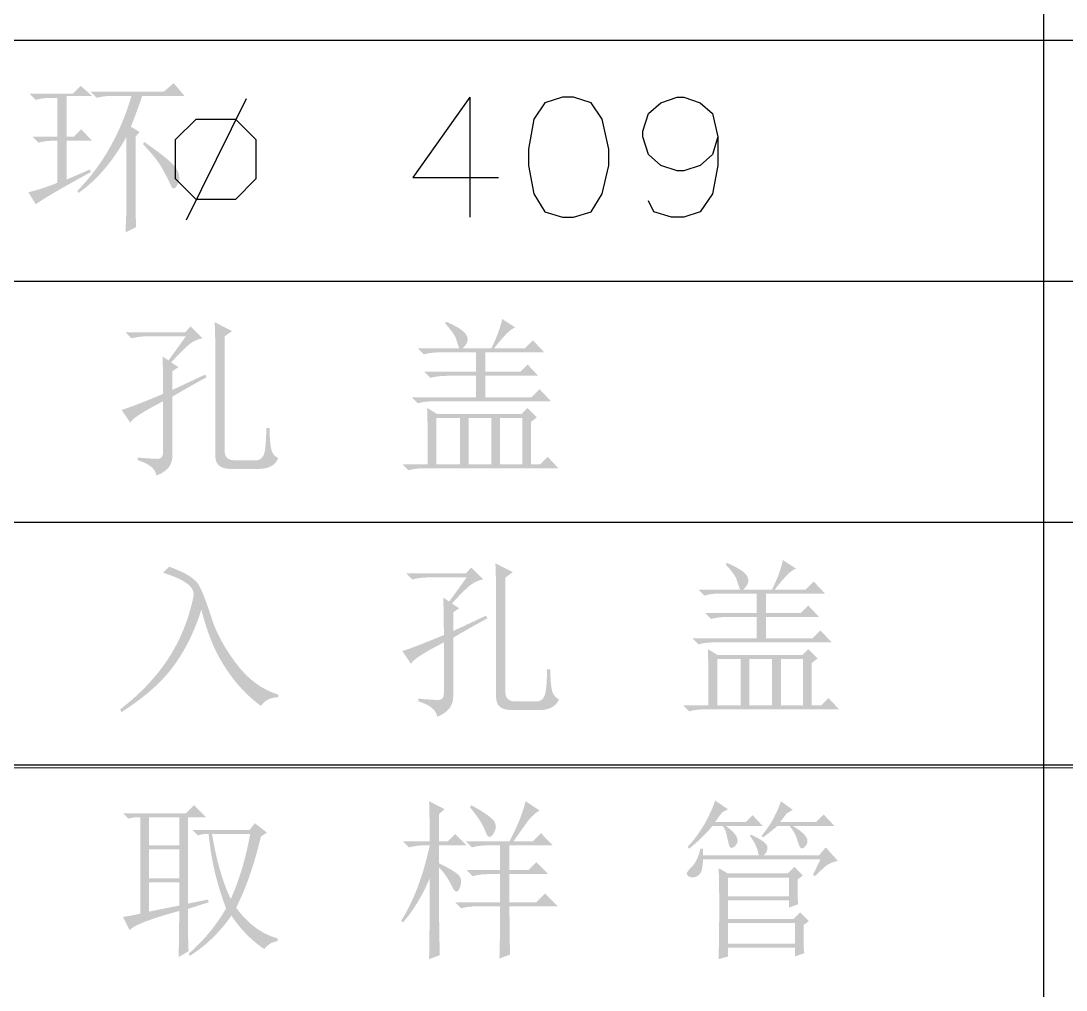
# Model space of a CAD drawing. Header units: millimetres. Extents: x 0 to 841, y 0 to 1189.
# Drawn here: x 705 to 737.47, y 230.89 to 261.01 of the extents above; entities that cross this region are included whole.
import ezdxf

# ---------------------------------------------------------------- set-up
doc = ezdxf.new("R2010")
doc.units = ezdxf.units.MM
doc.layers.add('C00-00-00', color=7, linetype='Continuous')
doc.layers.add('CBF-BF-BF', color=7, linetype='Continuous', true_color=0xbfbfbf)

msp = doc.modelspace()

# ---------------------------------------------------------------- hatches: boundary and pattern name
at = {"layer": 'C00-00-00'}
h = msp.add_hatch(color=256, dxfattribs=at)
edge = h.paths.add_edge_path(flags=0)
edge.add_spline(control_points=[(705.271151, 258.745935), (705.271151, 258.745935), (706.602887, 258.745935), (706.602887, 258.745935), (706.602887, 258.745935), (706.852587, 258.995636), (706.852587, 258.995636), (706.852587, 258.995636), (707.206467, 258.683648), (707.206467, 258.683648), (707.206467, 258.683648), (706.415473, 258.683648), (706.415473, 258.683648), (706.415473, 258.683648), (706.415473, 257.414199), (706.415473, 257.414199), (706.415473, 257.414199), (706.644779, 257.414199), (706.644779, 257.414199), (706.644779, 257.414199), (706.873533, 257.642954), (706.873533, 257.642954), (706.873533, 257.642954), (707.206467, 257.289625), (707.206467, 257.289625), (707.206467, 257.289625), (706.415473, 257.289625), (706.415473, 257.289625), (706.415473, 257.289625), (706.415473, 256.082463), (706.415473, 256.082463), (706.415473, 256.082463), (707.14418, 256.394451), (707.14418, 256.394451), (707.14418, 256.394451), (707.164575, 256.311217), (707.164575, 256.311217), (706.276567, 255.825597), (705.707713, 255.492663), (705.458564, 255.312415), (705.458564, 255.312415), (705.229809, 255.687242), (705.229809, 255.687242), (705.520851, 255.756695), (705.819059, 255.853709), (706.124432, 255.978283), (706.124432, 255.978283), (706.124432, 257.289625), (706.124432, 257.289625), (706.124432, 257.289625), (706.041198, 257.289625), (706.041198, 257.289625), (705.8604, 257.289625), (705.693933, 257.268678), (705.541797, 257.226786), (705.541797, 257.226786), (705.354384, 257.414199), (705.354384, 257.414199), (705.354384, 257.414199), (706.124432, 257.414199), (706.124432, 257.414199), (706.124432, 257.414199), (706.124432, 258.621361), (706.124432, 258.621361), (706.124432, 258.621361), (705.957965, 258.621361), (705.957965, 258.621361), (705.777166, 258.621361), (705.610699, 258.600414), (705.458564, 258.558522), (705.458564, 258.558522), (705.271151, 258.745935), (705.271151, 258.745935)], knot_values=[0, 0, 0, 0, 1, 1, 1, 2, 2, 2, 3, 3, 3, 4, 4, 4, 5, 5, 5, 6, 6, 6, 7, 7, 7, 8, 8, 8, 9, 9, 9, 10, 10, 10, 11, 11, 11, 12, 12, 12, 13, 13, 13, 14, 14, 14, 15, 15, 15, 16, 16, 16, 17, 17, 17, 18, 18, 18, 19, 19, 19, 20, 20, 20, 21, 21, 21, 22, 22, 22, 23, 23, 23, 24, 24, 24, 24], degree=3, periodic=1)
edge = h.paths.add_edge_path(flags=0)
edge.add_spline(control_points=[(708.55915, 257.414199), (708.55915, 257.414199), (708.55915, 255.499829), (708.55915, 255.499829), (708.55915, 255.125002), (708.565764, 254.827346), (708.579545, 254.605206), (708.579545, 254.605206), (708.246611, 254.438739), (708.246611, 254.438739), (708.246611, 254.438739), (708.267557, 254.93814), (708.267557, 254.93814), (708.267557, 255.201621), (708.267557, 256.019625), (708.267557, 257.393253), (707.851389, 256.644151), (707.359154, 256.068683), (706.7903, 255.666296), (706.7903, 255.666296), (706.748407, 255.728583), (706.748407, 255.728583), (707.52507, 256.519026), (708.086758, 257.504047), (708.434024, 258.683648), (708.434024, 258.683648), (707.851389, 258.683648), (707.851389, 258.683648), (707.670591, 258.683648), (707.504124, 258.662702), (707.351988, 258.621361), (707.351988, 258.621361), (707.164575, 258.808223), (707.164575, 258.808223), (707.164575, 258.808223), (709.432826, 258.808223), (709.432826, 258.808223), (709.432826, 258.808223), (709.744814, 259.078869), (709.744814, 259.078869), (709.744814, 259.078869), (710.077748, 258.683648), (710.077748, 258.683648), (710.077748, 258.683648), (708.766958, 258.683648), (708.766958, 258.683648), (708.655612, 258.350714), (708.537652, 258.03156), (708.413078, 257.726187), (708.413078, 257.726187), (708.683724, 257.55972), (708.683724, 257.55972), (708.683724, 257.55972), (708.55915, 257.414199), (708.55915, 257.414199)], knot_values=[0, 0, 0, 0, 1, 1, 1, 2, 2, 2, 3, 3, 3, 4, 4, 4, 5, 5, 5, 6, 6, 6, 7, 7, 7, 8, 8, 8, 9, 9, 9, 10, 10, 10, 11, 11, 11, 12, 12, 12, 13, 13, 13, 14, 14, 14, 15, 15, 15, 16, 16, 16, 17, 17, 17, 18, 18, 18, 18], degree=3, periodic=1)
edge = h.paths.add_edge_path(flags=0)
edge.add_spline(control_points=[(708.829245, 257.247732), (709.356207, 256.887237), (709.682526, 256.619898), (709.807101, 256.446816), (709.931676, 256.273184), (709.952622, 256.103409), (709.869388, 255.936942), (709.786155, 255.770475), (709.713394, 255.760002), (709.651107, 255.905523), (709.58882, 256.051044), (709.498972, 256.227984), (709.381012, 256.436343), (709.263052, 256.644151), (709.065165, 256.893852), (708.787904, 257.185445), (708.787904, 257.185445), (708.829245, 257.247732), (708.829245, 257.247732)], knot_values=[0, 0, 0, 0, 1, 1, 1, 2, 2, 2, 3, 3, 3, 4, 4, 4, 5, 5, 5, 6, 6, 6, 6], degree=3, periodic=1)
h = msp.add_hatch(color=256, dxfattribs=at)
edge = h.paths.add_edge_path(flags=0)
edge.add_spline(control_points=[(719.884619, 248.670647), (719.884619, 248.670647), (719.884619, 247.234731), (719.884619, 247.234731), (719.884619, 247.234731), (720.571433, 247.234731), (720.571433, 247.234731), (720.571433, 247.234731), (720.571433, 248.670647), (720.571433, 248.670647), (720.571433, 248.670647), (719.884619, 248.670647), (719.884619, 248.670647)], knot_values=[0, 0, 0, 0, 1, 1, 1, 2, 2, 2, 3, 3, 3, 4, 4, 4, 4], degree=3, periodic=1)
edge = h.paths.add_edge_path(flags=0)
edge.add_spline(control_points=[(717.637314, 247.234731), (717.637314, 248.108407), (717.630148, 248.691042), (717.616368, 248.982635), (717.616368, 248.982635), (717.928356, 248.795222), (717.928356, 248.795222), (717.928356, 248.795222), (720.550487, 248.795222), (720.550487, 248.795222), (720.550487, 248.795222), (720.7379, 248.982635), (720.7379, 248.982635), (720.7379, 248.982635), (721.028942, 248.691042), (721.028942, 248.691042), (721.028942, 248.691042), (720.841529, 248.545521), (720.841529, 248.545521), (720.841529, 248.545521), (720.841529, 247.234731), (720.841529, 247.234731), (720.841529, 247.234731), (721.133122, 247.234731), (721.133122, 247.234731), (721.133122, 247.234731), (721.361876, 247.463486), (721.361876, 247.463486), (721.361876, 247.463486), (721.69481, 247.109605), (721.69481, 247.109605), (721.69481, 247.109605), (717.533135, 247.109605), (717.533135, 247.109605), (717.352336, 247.109605), (717.185869, 247.08921), (717.033734, 247.047318), (717.033734, 247.047318), (716.84632, 247.234731), (716.84632, 247.234731), (716.84632, 247.234731), (717.637314, 247.234731), (717.637314, 247.234731)], knot_values=[0, 0, 0, 0, 1, 1, 1, 2, 2, 2, 3, 3, 3, 4, 4, 4, 5, 5, 5, 6, 6, 6, 7, 7, 7, 8, 8, 8, 9, 9, 9, 10, 10, 10, 11, 11, 11, 12, 12, 12, 13, 13, 13, 14, 14, 14, 14], degree=3, periodic=1)
edge = h.paths.add_edge_path(flags=0)
edge.add_spline(control_points=[(717.907961, 248.670647), (717.907961, 248.670647), (717.907961, 247.234731), (717.907961, 247.234731), (717.907961, 247.234731), (718.636116, 247.234731), (718.636116, 247.234731), (718.636116, 247.234731), (718.636116, 248.670647), (718.636116, 248.670647), (718.636116, 248.670647), (717.907961, 248.670647), (717.907961, 248.670647)], knot_values=[0, 0, 0, 0, 1, 1, 1, 2, 2, 2, 3, 3, 3, 4, 4, 4, 4], degree=3, periodic=1)
edge = h.paths.add_edge_path(flags=0)
edge.add_spline(control_points=[(718.906763, 248.670647), (718.906763, 248.670647), (718.906763, 247.234731), (718.906763, 247.234731), (718.906763, 247.234731), (719.613972, 247.234731), (719.613972, 247.234731), (719.613972, 247.234731), (719.613972, 248.670647), (719.613972, 248.670647), (719.613972, 248.670647), (718.906763, 248.670647), (718.906763, 248.670647)], knot_values=[0, 0, 0, 0, 1, 1, 1, 2, 2, 2, 3, 3, 3, 4, 4, 4, 4], degree=3, periodic=1)
edge = h.paths.add_edge_path(flags=0)
edge.add_spline(control_points=[(718.199003, 251.667053), (718.559497, 251.513815), (718.774471, 251.371602), (718.843925, 251.239861), (718.913378, 251.108121), (718.871485, 250.973073), (718.71935, 250.834718), (718.71935, 250.834718), (719.613972, 250.834718), (719.613972, 250.834718), (719.79422, 251.208993), (719.905014, 251.514367), (719.946906, 251.750287), (719.946906, 251.750287), (720.363074, 251.47964), (720.363074, 251.47964), (720.237948, 251.465308), (720.015808, 251.250334), (719.697206, 250.834718), (719.697206, 250.834718), (720.654667, 250.834718), (720.654667, 250.834718), (720.654667, 250.834718), (720.904367, 251.084419), (720.904367, 251.084419), (720.904367, 251.084419), (721.257696, 250.709592), (721.257696, 250.709592), (721.257696, 250.709592), (719.426559, 250.709592), (719.426559, 250.709592), (719.426559, 250.709592), (719.426559, 250.106012), (719.426559, 250.106012), (719.426559, 250.106012), (720.508595, 250.106012), (720.508595, 250.106012), (720.508595, 250.106012), (720.7379, 250.335317), (720.7379, 250.335317), (720.7379, 250.335317), (721.070834, 249.981437), (721.070834, 249.981437), (721.070834, 249.981437), (719.426559, 249.981437), (719.426559, 249.981437), (719.426559, 249.981437), (719.426559, 249.315569), (719.426559, 249.315569), (719.426559, 249.315569), (720.862475, 249.315569), (720.862475, 249.315569), (720.862475, 249.315569), (721.112175, 249.565269), (721.112175, 249.565269), (721.112175, 249.565269), (721.466056, 249.190443), (721.466056, 249.190443), (721.466056, 249.190443), (717.824727, 249.190443), (717.824727, 249.190443), (717.643929, 249.190443), (717.477462, 249.169497), (717.325326, 249.128156), (717.325326, 249.128156), (717.137913, 249.315569), (717.137913, 249.315569), (717.137913, 249.315569), (719.135517, 249.315569), (719.135517, 249.315569), (719.135517, 249.315569), (719.135517, 249.981437), (719.135517, 249.981437), (719.135517, 249.981437), (718.219949, 249.981437), (718.219949, 249.981437), (718.03915, 249.981437), (717.872683, 249.960491), (717.720548, 249.91915), (717.720548, 249.91915), (717.533135, 250.106012), (717.533135, 250.106012), (717.533135, 250.106012), (719.135517, 250.106012), (719.135517, 250.106012), (719.135517, 250.106012), (719.135517, 250.709592), (719.135517, 250.709592), (719.135517, 250.709592), (718.011589, 250.709592), (718.011589, 250.709592), (717.831342, 250.709592), (717.664875, 250.688646), (717.512188, 250.647305), (717.512188, 250.647305), (717.325326, 250.834718), (717.325326, 250.834718), (717.325326, 250.834718), (718.61517, 250.834718), (718.61517, 250.834718), (718.587609, 250.90362), (718.55619, 250.997327), (718.521464, 251.115287), (718.486737, 251.233247), (718.372084, 251.395855), (718.178056, 251.604215), (718.178056, 251.604215), (718.199003, 251.667053), (718.199003, 251.667053)], knot_values=[0, 0, 0, 0, 1, 1, 1, 2, 2, 2, 3, 3, 3, 4, 4, 4, 5, 5, 5, 6, 6, 6, 7, 7, 7, 8, 8, 8, 9, 9, 9, 10, 10, 10, 11, 11, 11, 12, 12, 12, 13, 13, 13, 14, 14, 14, 15, 15, 15, 16, 16, 16, 17, 17, 17, 18, 18, 18, 19, 19, 19, 20, 20, 20, 21, 21, 21, 22, 22, 22, 23, 23, 23, 24, 24, 24, 25, 25, 25, 26, 26, 26, 27, 27, 27, 28, 28, 28, 29, 29, 29, 30, 30, 30, 31, 31, 31, 32, 32, 32, 33, 33, 33, 34, 34, 34, 35, 35, 35, 36, 36, 36, 36], degree=3, periodic=1)
h = msp.add_hatch(color=256, dxfattribs=at)
edge = h.paths.add_edge_path(flags=0)
edge.add_spline(control_points=[(711.038403, 250.626359), (711.038403, 250.973073), (711.031237, 251.313173), (711.018008, 251.646107), (711.018008, 251.646107), (711.55875, 251.37546), (711.55875, 251.37546), (711.55875, 251.37546), (711.329996, 251.208993), (711.329996, 251.208993), (711.329996, 251.208993), (711.329996, 247.713186), (711.329996, 247.713186), (711.301884, 247.449705), (711.433624, 247.331745), (711.725217, 247.359306), (711.725217, 247.359306), (712.349744, 247.359306), (712.349744, 247.359306), (712.474319, 247.386867), (712.550387, 247.487739), (712.577947, 247.661372), (712.605508, 247.834453), (712.61984, 248.067066), (712.61984, 248.358108), (712.61984, 248.358108), (712.724019, 248.358108), (712.724019, 248.358108), (712.724019, 248.108407), (712.7378, 247.903907), (712.765361, 247.744605), (712.792921, 247.584753), (712.86954, 247.477266), (712.994666, 247.422144), (712.897652, 247.200005), (712.696459, 247.088659), (712.391085, 247.088659), (712.391085, 247.088659), (711.55875, 247.088659), (711.55875, 247.088659), (711.198256, 247.07543), (711.024623, 247.220951), (711.038403, 247.525773), (711.038403, 247.525773), (711.038403, 250.626359), (711.038403, 250.626359)], knot_values=[0, 0, 0, 0, 1, 1, 1, 2, 2, 2, 3, 3, 3, 4, 4, 4, 5, 5, 5, 6, 6, 6, 7, 7, 7, 8, 8, 8, 9, 9, 9, 10, 10, 10, 11, 11, 11, 12, 12, 12, 13, 13, 13, 14, 14, 14, 15, 15, 15, 15], degree=3, periodic=1)
edge = h.paths.add_edge_path(flags=0)
edge.add_spline(control_points=[(710.768308, 249.939545), (710.435374, 249.759297), (710.081493, 249.558104), (709.706667, 249.336515), (709.706667, 249.336515), (709.706667, 247.505378), (709.706667, 247.505378), (709.706667, 247.214336), (709.5402, 247.005977), (709.207266, 246.880851), (709.179705, 247.08921), (708.985126, 247.248512), (708.624631, 247.359306), (708.624631, 247.359306), (708.624631, 247.442539), (708.624631, 247.442539), (708.930005, 247.414979), (709.137813, 247.401198), (709.249158, 247.401198), (709.359953, 247.401198), (709.415625, 247.4701), (709.415625, 247.609006), (709.415625, 247.609006), (709.415625, 249.190443), (709.415625, 249.190443), (708.791098, 248.871289), (708.450999, 248.64915), (708.395877, 248.524575), (708.395877, 248.524575), (708.12523, 248.920347), (708.12523, 248.920347), (708.388711, 249.00303), (708.81921, 249.169497), (709.415625, 249.419749), (709.415625, 249.94671), (709.40846, 250.334766), (709.394679, 250.585018), (709.394679, 250.585018), (709.582092, 250.459892), (709.582092, 250.459892), (709.582092, 250.459892), (710.122835, 251.208993), (710.122835, 251.208993), (710.122835, 251.208993), (708.93717, 251.208993), (708.93717, 251.208993), (708.756372, 251.208993), (708.589905, 251.188047), (708.437769, 251.146706), (708.437769, 251.146706), (708.250356, 251.334119), (708.250356, 251.334119), (708.250356, 251.334119), (710.10244, 251.334119), (710.10244, 251.334119), (710.10244, 251.334119), (710.268907, 251.520981), (710.268907, 251.520981), (710.268907, 251.520981), (710.643182, 251.146706), (710.643182, 251.146706), (710.531836, 251.132374), (710.417735, 251.087175), (710.299775, 251.011107), (710.181815, 250.935039), (709.970148, 250.730538), (709.665326, 250.397604), (709.665326, 250.397604), (709.89408, 250.252084), (709.89408, 250.252084), (709.89408, 250.252084), (709.706667, 250.126958), (709.706667, 250.126958), (709.706667, 250.126958), (709.706667, 249.544323), (709.706667, 249.544323), (709.942587, 249.655117), (710.282136, 249.814419), (710.726415, 250.022778), (710.726415, 250.022778), (710.768308, 249.939545), (710.768308, 249.939545)], knot_values=[0, 0, 0, 0, 1, 1, 1, 2, 2, 2, 3, 3, 3, 4, 4, 4, 5, 5, 5, 6, 6, 6, 7, 7, 7, 8, 8, 8, 9, 9, 9, 10, 10, 10, 11, 11, 11, 12, 12, 12, 13, 13, 13, 14, 14, 14, 15, 15, 15, 16, 16, 16, 17, 17, 17, 18, 18, 18, 19, 19, 19, 20, 20, 20, 21, 21, 21, 22, 22, 22, 23, 23, 23, 24, 24, 24, 25, 25, 25, 26, 26, 26, 27, 27, 27, 27], degree=3, periodic=1)
h = msp.add_hatch(color=256, dxfattribs=at)
edge = h.paths.add_edge_path(flags=0)
edge.add_spline(control_points=[(728.605709, 241.176377), (728.605709, 241.176377), (728.605709, 239.740461), (728.605709, 239.740461), (728.605709, 239.740461), (729.292523, 239.740461), (729.292523, 239.740461), (729.292523, 239.740461), (729.292523, 241.176377), (729.292523, 241.176377), (729.292523, 241.176377), (728.605709, 241.176377), (728.605709, 241.176377)], knot_values=[0, 0, 0, 0, 1, 1, 1, 2, 2, 2, 3, 3, 3, 4, 4, 4, 4], degree=3, periodic=1)
edge = h.paths.add_edge_path(flags=0)
edge.add_spline(control_points=[(726.358404, 239.740461), (726.358404, 240.614137), (726.351238, 241.196772), (726.337458, 241.488365), (726.337458, 241.488365), (726.649446, 241.300952), (726.649446, 241.300952), (726.649446, 241.300952), (729.271577, 241.300952), (729.271577, 241.300952), (729.271577, 241.300952), (729.45899, 241.488365), (729.45899, 241.488365), (729.45899, 241.488365), (729.750032, 241.196772), (729.750032, 241.196772), (729.750032, 241.196772), (729.562619, 241.051251), (729.562619, 241.051251), (729.562619, 241.051251), (729.562619, 239.740461), (729.562619, 239.740461), (729.562619, 239.740461), (729.854212, 239.740461), (729.854212, 239.740461), (729.854212, 239.740461), (730.082966, 239.969216), (730.082966, 239.969216), (730.082966, 239.969216), (730.4159, 239.615335), (730.4159, 239.615335), (730.4159, 239.615335), (726.254225, 239.615335), (726.254225, 239.615335), (726.073426, 239.615335), (725.906959, 239.59494), (725.754824, 239.553048), (725.754824, 239.553048), (725.56741, 239.740461), (725.56741, 239.740461), (725.56741, 239.740461), (726.358404, 239.740461), (726.358404, 239.740461)], knot_values=[0, 0, 0, 0, 1, 1, 1, 2, 2, 2, 3, 3, 3, 4, 4, 4, 5, 5, 5, 6, 6, 6, 7, 7, 7, 8, 8, 8, 9, 9, 9, 10, 10, 10, 11, 11, 11, 12, 12, 12, 13, 13, 13, 14, 14, 14, 14], degree=3, periodic=1)
edge = h.paths.add_edge_path(flags=0)
edge.add_spline(control_points=[(726.629051, 241.176377), (726.629051, 241.176377), (726.629051, 239.740461), (726.629051, 239.740461), (726.629051, 239.740461), (727.357206, 239.740461), (727.357206, 239.740461), (727.357206, 239.740461), (727.357206, 241.176377), (727.357206, 241.176377), (727.357206, 241.176377), (726.629051, 241.176377), (726.629051, 241.176377)], knot_values=[0, 0, 0, 0, 1, 1, 1, 2, 2, 2, 3, 3, 3, 4, 4, 4, 4], degree=3, periodic=1)
edge = h.paths.add_edge_path(flags=0)
edge.add_spline(control_points=[(727.627853, 241.176377), (727.627853, 241.176377), (727.627853, 239.740461), (727.627853, 239.740461), (727.627853, 239.740461), (728.335062, 239.740461), (728.335062, 239.740461), (728.335062, 239.740461), (728.335062, 241.176377), (728.335062, 241.176377), (728.335062, 241.176377), (727.627853, 241.176377), (727.627853, 241.176377)], knot_values=[0, 0, 0, 0, 1, 1, 1, 2, 2, 2, 3, 3, 3, 4, 4, 4, 4], degree=3, periodic=1)
edge = h.paths.add_edge_path(flags=0)
edge.add_spline(control_points=[(726.920093, 244.172783), (727.280587, 244.019545), (727.495561, 243.877332), (727.565015, 243.745591), (727.634468, 243.613851), (727.592575, 243.478803), (727.44044, 243.340448), (727.44044, 243.340448), (728.335062, 243.340448), (728.335062, 243.340448), (728.51531, 243.714723), (728.626104, 244.020097), (728.667996, 244.256017), (728.667996, 244.256017), (729.084164, 243.98537), (729.084164, 243.98537), (728.959038, 243.971038), (728.736898, 243.756064), (728.418296, 243.340448), (728.418296, 243.340448), (729.375757, 243.340448), (729.375757, 243.340448), (729.375757, 243.340448), (729.625457, 243.590149), (729.625457, 243.590149), (729.625457, 243.590149), (729.978786, 243.215322), (729.978786, 243.215322), (729.978786, 243.215322), (728.147649, 243.215322), (728.147649, 243.215322), (728.147649, 243.215322), (728.147649, 242.611742), (728.147649, 242.611742), (728.147649, 242.611742), (729.229685, 242.611742), (729.229685, 242.611742), (729.229685, 242.611742), (729.45899, 242.841047), (729.45899, 242.841047), (729.45899, 242.841047), (729.791924, 242.487167), (729.791924, 242.487167), (729.791924, 242.487167), (728.147649, 242.487167), (728.147649, 242.487167), (728.147649, 242.487167), (728.147649, 241.821299), (728.147649, 241.821299), (728.147649, 241.821299), (729.583565, 241.821299), (729.583565, 241.821299), (729.583565, 241.821299), (729.833265, 242.070999), (729.833265, 242.070999), (729.833265, 242.070999), (730.187146, 241.696173), (730.187146, 241.696173), (730.187146, 241.696173), (726.545817, 241.696173), (726.545817, 241.696173), (726.365019, 241.696173), (726.198552, 241.675227), (726.046416, 241.633886), (726.046416, 241.633886), (725.859003, 241.821299), (725.859003, 241.821299), (725.859003, 241.821299), (727.856607, 241.821299), (727.856607, 241.821299), (727.856607, 241.821299), (727.856607, 242.487167), (727.856607, 242.487167), (727.856607, 242.487167), (726.941039, 242.487167), (726.941039, 242.487167), (726.76024, 242.487167), (726.593773, 242.466221), (726.441638, 242.42488), (726.441638, 242.42488), (726.254225, 242.611742), (726.254225, 242.611742), (726.254225, 242.611742), (727.856607, 242.611742), (727.856607, 242.611742), (727.856607, 242.611742), (727.856607, 243.215322), (727.856607, 243.215322), (727.856607, 243.215322), (726.732679, 243.215322), (726.732679, 243.215322), (726.552432, 243.215322), (726.385965, 243.194376), (726.233278, 243.153035), (726.233278, 243.153035), (726.046416, 243.340448), (726.046416, 243.340448), (726.046416, 243.340448), (727.33626, 243.340448), (727.33626, 243.340448), (727.308699, 243.40935), (727.27728, 243.503057), (727.242554, 243.621017), (727.207827, 243.738977), (727.093174, 243.901585), (726.899146, 244.109945), (726.899146, 244.109945), (726.920093, 244.172783), (726.920093, 244.172783)], knot_values=[0, 0, 0, 0, 1, 1, 1, 2, 2, 2, 3, 3, 3, 4, 4, 4, 5, 5, 5, 6, 6, 6, 7, 7, 7, 8, 8, 8, 9, 9, 9, 10, 10, 10, 11, 11, 11, 12, 12, 12, 13, 13, 13, 14, 14, 14, 15, 15, 15, 16, 16, 16, 17, 17, 17, 18, 18, 18, 19, 19, 19, 20, 20, 20, 21, 21, 21, 22, 22, 22, 23, 23, 23, 24, 24, 24, 25, 25, 25, 26, 26, 26, 27, 27, 27, 28, 28, 28, 29, 29, 29, 30, 30, 30, 31, 31, 31, 32, 32, 32, 33, 33, 33, 34, 34, 34, 35, 35, 35, 36, 36, 36, 36], degree=3, periodic=1)
h = msp.add_hatch(color=256, dxfattribs=at)
edge = h.paths.add_edge_path(flags=0)
edge.add_spline(control_points=[(709.415625, 243.860244), (709.415625, 243.860244), (709.603038, 244.047657), (709.603038, 244.047657), (710.115669, 243.866859), (710.427657, 243.669524), (710.539002, 243.45455), (710.649796, 243.239576), (710.778229, 242.902783), (710.92375, 242.445275), (711.069271, 241.987766), (711.326137, 241.515926), (711.693798, 241.030305), (712.061459, 240.544684), (712.495265, 240.225531), (712.994666, 240.073395), (712.994666, 240.073395), (712.994666, 239.990162), (712.994666, 239.990162), (712.758746, 239.990162), (712.577947, 239.899762), (712.453373, 239.719515), (712.106658, 239.982996), (711.815617, 240.27073), (711.579696, 240.582718), (711.343776, 240.894706), (711.152505, 241.210552), (711.006984, 241.529706), (710.861463, 241.84886), (710.726415, 242.244081), (710.601841, 242.715921), (710.407262, 242.077614), (710.129449, 241.505452), (709.768954, 240.999437), (709.40846, 240.49287), (708.860552, 240.003942), (708.12523, 239.532102), (708.12523, 239.532102), (708.083889, 239.615335), (708.083889, 239.615335), (708.707865, 240.100956), (709.203959, 240.62461), (709.571619, 241.186299), (709.938729, 241.747987), (710.198902, 242.382987), (710.35214, 243.090748), (710.393481, 243.257215), (710.327335, 243.402735), (710.154254, 243.52731), (709.980621, 243.651885), (709.734228, 243.76323), (709.415625, 243.860244), (709.415625, 243.860244), (709.415625, 243.860244), (709.415625, 243.860244)], knot_values=[0, 0, 0, 0, 1, 1, 1, 2, 2, 2, 3, 3, 3, 4, 4, 4, 5, 5, 5, 6, 6, 6, 7, 7, 7, 8, 8, 8, 9, 9, 9, 10, 10, 10, 11, 11, 11, 12, 12, 12, 13, 13, 13, 14, 14, 14, 15, 15, 15, 16, 16, 16, 17, 17, 17, 18, 18, 18, 18], degree=3, periodic=1)
h = msp.add_hatch(color=256, dxfattribs=at)
edge = h.paths.add_edge_path(flags=0)
edge.add_spline(control_points=[(719.759493, 243.132089), (719.759493, 243.478803), (719.752327, 243.818903), (719.739098, 244.151837), (719.739098, 244.151837), (720.27984, 243.88119), (720.27984, 243.88119), (720.27984, 243.88119), (720.051086, 243.714723), (720.051086, 243.714723), (720.051086, 243.714723), (720.051086, 240.218916), (720.051086, 240.218916), (720.022974, 239.955435), (720.154714, 239.837475), (720.446307, 239.865036), (720.446307, 239.865036), (721.070834, 239.865036), (721.070834, 239.865036), (721.195409, 239.892597), (721.271477, 239.993469), (721.299037, 240.167102), (721.326598, 240.340183), (721.34093, 240.572796), (721.34093, 240.863838), (721.34093, 240.863838), (721.445109, 240.863838), (721.445109, 240.863838), (721.445109, 240.614137), (721.45889, 240.409637), (721.486451, 240.250335), (721.514011, 240.090483), (721.59063, 239.982996), (721.715756, 239.927874), (721.618742, 239.705735), (721.417549, 239.594389), (721.112175, 239.594389), (721.112175, 239.594389), (720.27984, 239.594389), (720.27984, 239.594389), (719.919346, 239.58116), (719.745713, 239.726681), (719.759493, 240.031503), (719.759493, 240.031503), (719.759493, 243.132089), (719.759493, 243.132089)], knot_values=[0, 0, 0, 0, 1, 1, 1, 2, 2, 2, 3, 3, 3, 4, 4, 4, 5, 5, 5, 6, 6, 6, 7, 7, 7, 8, 8, 8, 9, 9, 9, 10, 10, 10, 11, 11, 11, 12, 12, 12, 13, 13, 13, 14, 14, 14, 15, 15, 15, 15], degree=3, periodic=1)
edge = h.paths.add_edge_path(flags=0)
edge.add_spline(control_points=[(719.489398, 242.445275), (719.156464, 242.265027), (718.802583, 242.063834), (718.427757, 241.842245), (718.427757, 241.842245), (718.427757, 240.011108), (718.427757, 240.011108), (718.427757, 239.720066), (718.26129, 239.511707), (717.928356, 239.386581), (717.900795, 239.59494), (717.706216, 239.754242), (717.345721, 239.865036), (717.345721, 239.865036), (717.345721, 239.948269), (717.345721, 239.948269), (717.651095, 239.920709), (717.858903, 239.906928), (717.970248, 239.906928), (718.081043, 239.906928), (718.136715, 239.97583), (718.136715, 240.114736), (718.136715, 240.114736), (718.136715, 241.696173), (718.136715, 241.696173), (717.512188, 241.377019), (717.172089, 241.15488), (717.116967, 241.030305), (717.116967, 241.030305), (716.84632, 241.426077), (716.84632, 241.426077), (717.109801, 241.50876), (717.5403, 241.675227), (718.136715, 241.925479), (718.136715, 242.45244), (718.12955, 242.840496), (718.115769, 243.090748), (718.115769, 243.090748), (718.303182, 242.965622), (718.303182, 242.965622), (718.303182, 242.965622), (718.843925, 243.714723), (718.843925, 243.714723), (718.843925, 243.714723), (717.65826, 243.714723), (717.65826, 243.714723), (717.477462, 243.714723), (717.310995, 243.693777), (717.158859, 243.652436), (717.158859, 243.652436), (716.971446, 243.839849), (716.971446, 243.839849), (716.971446, 243.839849), (718.82353, 243.839849), (718.82353, 243.839849), (718.82353, 243.839849), (718.989997, 244.026711), (718.989997, 244.026711), (718.989997, 244.026711), (719.364272, 243.652436), (719.364272, 243.652436), (719.252926, 243.638104), (719.138825, 243.592905), (719.020865, 243.516837), (718.902905, 243.440769), (718.691238, 243.236268), (718.386416, 242.903334), (718.386416, 242.903334), (718.61517, 242.757814), (718.61517, 242.757814), (718.61517, 242.757814), (718.427757, 242.632688), (718.427757, 242.632688), (718.427757, 242.632688), (718.427757, 242.050053), (718.427757, 242.050053), (718.663677, 242.160847), (719.003226, 242.320149), (719.447505, 242.528508), (719.447505, 242.528508), (719.489398, 242.445275), (719.489398, 242.445275)], knot_values=[0, 0, 0, 0, 1, 1, 1, 2, 2, 2, 3, 3, 3, 4, 4, 4, 5, 5, 5, 6, 6, 6, 7, 7, 7, 8, 8, 8, 9, 9, 9, 10, 10, 10, 11, 11, 11, 12, 12, 12, 13, 13, 13, 14, 14, 14, 15, 15, 15, 16, 16, 16, 17, 17, 17, 18, 18, 18, 19, 19, 19, 20, 20, 20, 21, 21, 21, 22, 22, 22, 23, 23, 23, 24, 24, 24, 25, 25, 25, 26, 26, 26, 27, 27, 27, 27], degree=3, periodic=1)
h = msp.add_hatch(color=256, dxfattribs=at)
edge = h.paths.add_edge_path(flags=0)
edge.add_spline(control_points=[(718.948104, 236.574334), (718.948104, 236.574334), (718.989997, 236.636621), (718.989997, 236.636621), (719.419944, 236.400701), (719.662479, 236.223761), (719.718152, 236.105801), (719.773273, 235.98784), (719.756186, 235.863266), (719.665786, 235.731525), (719.575387, 235.599234), (719.496012, 235.630653), (719.426559, 235.824681), (719.357106, 236.018709), (719.197805, 236.26896), (718.948104, 236.574334), (718.948104, 236.574334), (718.948104, 236.574334), (718.948104, 236.574334)], knot_values=[0, 0, 0, 0, 1, 1, 1, 2, 2, 2, 3, 3, 3, 4, 4, 4, 5, 5, 5, 6, 6, 6, 6], degree=3, periodic=1)
edge = h.paths.add_edge_path(flags=0)
edge.add_spline(control_points=[(720.175661, 233.494694), (720.175661, 232.800714), (720.182275, 232.301864), (720.196607, 231.996491), (720.196607, 231.996491), (719.863673, 231.871365), (719.863673, 231.871365), (719.877453, 232.370766), (719.884619, 232.911508), (719.884619, 233.494694), (719.884619, 233.494694), (719.176859, 233.494694), (719.176859, 233.494694), (718.996611, 233.494694), (718.830144, 233.473748), (718.677457, 233.432406), (718.677457, 233.432406), (718.490596, 233.619268), (718.490596, 233.619268), (718.490596, 233.619268), (719.884619, 233.619268), (719.884619, 233.619268), (719.884619, 233.619268), (719.884619, 234.493496), (719.884619, 234.493496), (719.884619, 234.493496), (719.530739, 234.493496), (719.530739, 234.493496), (719.34994, 234.493496), (719.183473, 234.47255), (719.031338, 234.431209), (719.031338, 234.431209), (718.843925, 234.618071), (718.843925, 234.618071), (718.843925, 234.618071), (719.884619, 234.618071), (719.884619, 234.618071), (719.884619, 234.618071), (719.884619, 235.388118), (719.884619, 235.388118), (719.884619, 235.388118), (719.509793, 235.388118), (719.509793, 235.388118), (719.329545, 235.388118), (719.163078, 235.367172), (719.010392, 235.325831), (719.010392, 235.325831), (718.82353, 235.513244), (718.82353, 235.513244), (718.82353, 235.513244), (720.175661, 235.513244), (720.175661, 235.513244), (720.425361, 235.984533), (720.591828, 236.400701), (720.675062, 236.761747), (720.675062, 236.761747), (721.112175, 236.470154), (721.112175, 236.470154), (720.973269, 236.400701), (720.834914, 236.268409), (720.696008, 236.074381), (720.557102, 235.880353), (720.425361, 235.69294), (720.300786, 235.513244), (720.300786, 235.513244), (720.904367, 235.513244), (720.904367, 235.513244), (720.904367, 235.513244), (721.154068, 235.762945), (721.154068, 235.762945), (721.154068, 235.762945), (721.528343, 235.388118), (721.528343, 235.388118), (721.528343, 235.388118), (720.175661, 235.388118), (720.175661, 235.388118), (720.175661, 235.388118), (720.175661, 234.618071), (720.175661, 234.618071), (720.175661, 234.618071), (720.758295, 234.618071), (720.758295, 234.618071), (720.758295, 234.618071), (721.007996, 234.867771), (721.007996, 234.867771), (721.007996, 234.867771), (721.382822, 234.493496), (721.382822, 234.493496), (721.382822, 234.493496), (720.175661, 234.493496), (720.175661, 234.493496), (720.175661, 234.493496), (720.175661, 233.619268), (720.175661, 233.619268), (720.175661, 233.619268), (721.007996, 233.619268), (721.007996, 233.619268), (721.007996, 233.619268), (721.278642, 233.889915), (721.278642, 233.889915), (721.278642, 233.889915), (721.673864, 233.494694), (721.673864, 233.494694), (721.673864, 233.494694), (720.175661, 233.494694), (720.175661, 233.494694)], knot_values=[0, 0, 0, 0, 1, 1, 1, 2, 2, 2, 3, 3, 3, 4, 4, 4, 5, 5, 5, 6, 6, 6, 7, 7, 7, 8, 8, 8, 9, 9, 9, 10, 10, 10, 11, 11, 11, 12, 12, 12, 13, 13, 13, 14, 14, 14, 15, 15, 15, 16, 16, 16, 17, 17, 17, 18, 18, 18, 19, 19, 19, 20, 20, 20, 21, 21, 21, 22, 22, 22, 23, 23, 23, 24, 24, 24, 25, 25, 25, 26, 26, 26, 27, 27, 27, 28, 28, 28, 29, 29, 29, 30, 30, 30, 31, 31, 31, 32, 32, 32, 33, 33, 33, 34, 34, 34, 35, 35, 35, 35], degree=3, periodic=1)
edge = h.paths.add_edge_path(flags=0)
edge.add_spline(control_points=[(717.991194, 233.016239), (717.991194, 232.82166), (717.997809, 232.474946), (718.011589, 231.975544), (718.011589, 231.975544), (717.678655, 231.850419), (717.678655, 231.850419), (717.692436, 232.668973), (717.699602, 233.508474), (717.699602, 234.36837), (717.463681, 233.813296), (717.185869, 233.355788), (716.867267, 232.995293), (716.867267, 232.995293), (716.804979, 233.036634), (716.804979, 233.036634), (717.193035, 233.646829), (717.491242, 234.430657), (717.699602, 235.388118), (717.699602, 235.388118), (717.554081, 235.388118), (717.554081, 235.388118), (717.373282, 235.388118), (717.206815, 235.367172), (717.05468, 235.325831), (717.05468, 235.325831), (716.867267, 235.513244), (716.867267, 235.513244), (716.867267, 235.513244), (717.699602, 235.513244), (717.699602, 235.513244), (717.699602, 235.859407), (717.692436, 236.275575), (717.678655, 236.761747), (717.678655, 236.761747), (718.157661, 236.512046), (718.157661, 236.512046), (718.157661, 236.512046), (717.991194, 236.365974), (717.991194, 236.365974), (717.991194, 236.365974), (717.991194, 235.513244), (717.991194, 235.513244), (717.991194, 235.513244), (718.26129, 235.513244), (718.26129, 235.513244), (718.26129, 235.513244), (718.490596, 235.741998), (718.490596, 235.741998), (718.490596, 235.741998), (718.843925, 235.388118), (718.843925, 235.388118), (718.843925, 235.388118), (717.991194, 235.388118), (717.991194, 235.388118), (717.991194, 235.388118), (717.991194, 234.82643), (717.991194, 234.82643), (718.254675, 234.701304), (718.445396, 234.59051), (718.563356, 234.493496), (718.681316, 234.396482), (718.705569, 234.257576), (718.636116, 234.077328), (718.566663, 233.89653), (718.48343, 233.91031), (718.386416, 234.118669), (718.289402, 234.327029), (718.157661, 234.521057), (717.991194, 234.701304), (717.991194, 234.701304), (717.991194, 233.016239), (717.991194, 233.016239)], knot_values=[0, 0, 0, 0, 1, 1, 1, 2, 2, 2, 3, 3, 3, 4, 4, 4, 5, 5, 5, 6, 6, 6, 7, 7, 7, 8, 8, 8, 9, 9, 9, 10, 10, 10, 11, 11, 11, 12, 12, 12, 13, 13, 13, 14, 14, 14, 15, 15, 15, 16, 16, 16, 17, 17, 17, 18, 18, 18, 19, 19, 19, 20, 20, 20, 21, 21, 21, 22, 22, 22, 23, 23, 23, 24, 24, 24, 24], degree=3, periodic=1)
h = msp.add_hatch(color=256, dxfattribs=at)
edge = h.paths.add_edge_path(flags=0)
edge.add_spline(control_points=[(729.604511, 234.47255), (729.604511, 234.47255), (729.833265, 234.951005), (729.833265, 234.951005), (729.833265, 234.951005), (726.191937, 234.951005), (726.191937, 234.951005), (726.177606, 234.728865), (726.150045, 234.586651), (726.108704, 234.524364), (726.066811, 234.462077), (726.007831, 234.420735), (725.931764, 234.399789), (725.855145, 234.378843), (725.788999, 234.388765), (725.733877, 234.430657), (725.678205, 234.47255), (725.667732, 234.517749), (725.702458, 234.566256), (725.737185, 234.614763), (725.785692, 234.669885), (725.84853, 234.732723), (725.910817, 234.795011), (725.962632, 234.874937), (726.004524, 234.971951), (726.045865, 235.068965), (726.080592, 235.172593), (726.108704, 235.283939), (726.108704, 235.283939), (726.191937, 235.283939), (726.191937, 235.283939), (726.191937, 235.283939), (726.191937, 235.07613), (726.191937, 235.07613), (726.191937, 235.07613), (727.918895, 235.07613), (727.918895, 235.07613), (727.904563, 235.173144), (727.877002, 235.270158), (727.835661, 235.367172), (727.793769, 235.464186), (727.731482, 235.568366), (727.648248, 235.679711), (727.648248, 235.679711), (727.669194, 235.721052), (727.669194, 235.721052), (728.015909, 235.568366), (728.189541, 235.436625), (728.189541, 235.325831), (728.189541, 235.214485), (728.147649, 235.131252), (728.064416, 235.07613), (728.064416, 235.07613), (729.791924, 235.07613), (729.791924, 235.07613), (729.791924, 235.07613), (729.999732, 235.325831), (729.999732, 235.325831), (729.999732, 235.325831), (730.374559, 234.909663), (730.374559, 234.909663), (730.221321, 234.867771), (730.110527, 234.822571), (730.041074, 234.774064), (729.97162, 234.725557), (729.847046, 234.610905), (729.666798, 234.431209), (729.666798, 234.431209), (729.604511, 234.47255), (729.604511, 234.47255)], knot_values=[0, 0, 0, 0, 1, 1, 1, 2, 2, 2, 3, 3, 3, 4, 4, 4, 5, 5, 5, 6, 6, 6, 7, 7, 7, 8, 8, 8, 9, 9, 9, 10, 10, 10, 11, 11, 11, 12, 12, 12, 13, 13, 13, 14, 14, 14, 15, 15, 15, 16, 16, 16, 17, 17, 17, 18, 18, 18, 19, 19, 19, 20, 20, 20, 21, 21, 21, 22, 22, 22, 23, 23, 23, 23], degree=3, periodic=1)
edge = h.paths.add_edge_path(flags=0)
edge.add_spline(control_points=[(729.312918, 232.912059), (729.312918, 232.759373), (729.312918, 232.603379), (729.312918, 232.443526), (729.312918, 232.284225), (729.319533, 232.149177), (729.333864, 232.037832), (729.333864, 232.037832), (729.042823, 231.933652), (729.042823, 231.933652), (729.042823, 231.933652), (729.042823, 232.204299), (729.042823, 232.204299), (729.042823, 232.204299), (726.961985, 232.204299), (726.961985, 232.204299), (726.961985, 232.204299), (726.961985, 231.933652), (726.961985, 231.933652), (726.961985, 231.933652), (726.670392, 231.850419), (726.670392, 231.850419), (726.684172, 232.322259), (726.691338, 232.863001), (726.691338, 233.473748), (726.691338, 234.083943), (726.684172, 234.48633), (726.670392, 234.680909), (726.670392, 234.680909), (726.961985, 234.514442), (726.961985, 234.514442), (726.961985, 234.514442), (728.813517, 234.514442), (728.813517, 234.514442), (728.813517, 234.514442), (729.021876, 234.72225), (729.021876, 234.72225), (729.021876, 234.72225), (729.292523, 234.451603), (729.292523, 234.451603), (729.292523, 234.451603), (729.126056, 234.327029), (729.126056, 234.327029), (729.126056, 234.327029), (729.126056, 233.910861), (729.126056, 233.910861), (729.126056, 233.785735), (729.132671, 233.667775), (729.146451, 233.556981), (729.146451, 233.556981), (728.855409, 233.452801), (728.855409, 233.452801), (728.855409, 233.452801), (728.855409, 233.682107), (728.855409, 233.682107), (728.855409, 233.682107), (726.961985, 233.682107), (726.961985, 233.682107), (726.961985, 233.682107), (726.961985, 233.099472), (726.961985, 233.099472), (726.961985, 233.099472), (729.00093, 233.099472), (729.00093, 233.099472), (729.00093, 233.099472), (729.20929, 233.307281), (729.20929, 233.307281), (729.20929, 233.307281), (729.479385, 233.036634), (729.479385, 233.036634), (729.479385, 233.036634), (729.312918, 232.912059), (729.312918, 232.912059)], knot_values=[0, 0, 0, 0, 1, 1, 1, 2, 2, 2, 3, 3, 3, 4, 4, 4, 5, 5, 5, 6, 6, 6, 7, 7, 7, 8, 8, 8, 9, 9, 9, 10, 10, 10, 11, 11, 11, 12, 12, 12, 13, 13, 13, 14, 14, 14, 15, 15, 15, 16, 16, 16, 17, 17, 17, 18, 18, 18, 19, 19, 19, 20, 20, 20, 21, 21, 21, 22, 22, 22, 23, 23, 23, 24, 24, 24, 24], degree=3, periodic=1)
edge = h.paths.add_edge_path(flags=0)
edge.add_spline(control_points=[(726.961985, 234.389316), (726.961985, 234.389316), (726.961985, 233.806682), (726.961985, 233.806682), (726.961985, 233.806682), (728.855409, 233.806682), (728.855409, 233.806682), (728.855409, 233.806682), (728.855409, 234.389316), (728.855409, 234.389316), (728.855409, 234.389316), (726.961985, 234.389316), (726.961985, 234.389316)], knot_values=[0, 0, 0, 0, 1, 1, 1, 2, 2, 2, 3, 3, 3, 4, 4, 4, 4], degree=3, periodic=1)
edge = h.paths.add_edge_path(flags=0)
edge.add_spline(control_points=[(726.961985, 232.974347), (726.961985, 232.974347), (726.961985, 232.329425), (726.961985, 232.329425), (726.961985, 232.329425), (729.042823, 232.329425), (729.042823, 232.329425), (729.042823, 232.329425), (729.042823, 232.974347), (729.042823, 232.974347), (729.042823, 232.974347), (726.961985, 232.974347), (726.961985, 232.974347)], knot_values=[0, 0, 0, 0, 1, 1, 1, 2, 2, 2, 3, 3, 3, 4, 4, 4, 4], degree=3, periodic=1)
edge = h.paths.add_edge_path(flags=0)
edge.add_spline(control_points=[(726.566212, 236.782142), (726.566212, 236.782142), (726.961985, 236.512046), (726.961985, 236.512046), (726.961985, 236.512046), (726.774572, 236.407867), (726.774572, 236.407867), (726.774572, 236.407867), (726.566212, 236.116274), (726.566212, 236.116274), (726.566212, 236.116274), (727.523673, 236.116274), (727.523673, 236.116274), (727.523673, 236.116274), (727.731482, 236.324633), (727.731482, 236.324633), (727.731482, 236.324633), (728.044021, 235.991699), (728.044021, 235.991699), (728.044021, 235.991699), (726.899146, 235.991699), (726.899146, 235.991699), (727.051833, 235.880353), (727.156013, 235.780032), (727.211686, 235.689633), (727.266807, 235.599234), (727.27728, 235.519859), (727.242554, 235.450406), (727.207827, 235.380952), (727.162627, 235.336304), (727.107506, 235.315358), (727.051833, 235.294412), (727.013799, 235.32528), (726.992853, 235.408513), (726.971907, 235.491747), (726.947653, 235.595926), (726.920093, 235.721052), (726.892532, 235.845627), (726.85064, 235.936026), (726.795518, 235.991699), (726.795518, 235.991699), (726.482979, 235.991699), (726.482979, 235.991699), (726.302732, 235.769559), (726.060197, 235.533639), (725.754824, 235.283939), (725.754824, 235.283939), (725.713482, 235.346777), (725.713482, 235.346777), (725.90751, 235.554585), (726.077284, 235.78334), (726.222805, 236.03304), (726.368326, 236.282741), (726.482979, 236.532441), (726.566212, 236.782142), (726.566212, 236.782142), (726.566212, 236.782142), (726.566212, 236.782142)], knot_values=[0, 0, 0, 0, 1, 1, 1, 2, 2, 2, 3, 3, 3, 4, 4, 4, 5, 5, 5, 6, 6, 6, 7, 7, 7, 8, 8, 8, 9, 9, 9, 10, 10, 10, 11, 11, 11, 12, 12, 12, 13, 13, 13, 14, 14, 14, 15, 15, 15, 16, 16, 16, 17, 17, 17, 18, 18, 18, 19, 19, 19, 19], degree=3, periodic=1)
edge = h.paths.add_edge_path(flags=0)
edge.add_spline(control_points=[(728.605709, 236.761747), (728.605709, 236.761747), (728.979984, 236.4911), (728.979984, 236.4911), (728.979984, 236.4911), (728.793122, 236.38692), (728.793122, 236.38692), (728.793122, 236.38692), (728.584763, 236.116274), (728.584763, 236.116274), (728.584763, 236.116274), (729.708691, 236.116274), (729.708691, 236.116274), (729.708691, 236.116274), (729.937445, 236.345579), (729.937445, 236.345579), (729.937445, 236.345579), (730.270379, 235.991699), (730.270379, 235.991699), (730.270379, 235.991699), (728.979984, 235.991699), (728.979984, 235.991699), (729.160232, 235.880353), (729.285357, 235.78334), (729.354811, 235.700106), (729.424264, 235.616873), (729.448517, 235.540805), (729.427571, 235.471352), (729.406625, 235.401899), (729.364732, 235.346226), (729.302445, 235.304885), (729.240158, 235.262992), (729.188343, 235.315358), (729.146451, 235.460879), (729.104559, 235.606399), (729.063218, 235.713886), (729.021876, 235.78334), (728.979984, 235.852793), (728.931477, 235.922246), (728.876356, 235.991699), (728.876356, 235.991699), (728.501529, 235.991699), (728.501529, 235.991699), (728.348843, 235.866573), (728.203322, 235.748613), (728.064416, 235.637819), (728.064416, 235.637819), (728.002128, 235.679711), (728.002128, 235.679711), (728.182376, 235.9013), (728.317423, 236.102493), (728.407823, 236.282741), (728.498222, 236.462988), (728.563817, 236.62284), (728.605709, 236.761747), (728.605709, 236.761747), (728.605709, 236.761747), (728.605709, 236.761747)], knot_values=[0, 0, 0, 0, 1, 1, 1, 2, 2, 2, 3, 3, 3, 4, 4, 4, 5, 5, 5, 6, 6, 6, 7, 7, 7, 8, 8, 8, 9, 9, 9, 10, 10, 10, 11, 11, 11, 12, 12, 12, 13, 13, 13, 14, 14, 14, 15, 15, 15, 16, 16, 16, 17, 17, 17, 18, 18, 18, 19, 19, 19, 19], degree=3, periodic=1)
h = msp.add_hatch(color=256, dxfattribs=at)
edge = h.paths.add_edge_path(flags=0)
edge.add_spline(control_points=[(708.978512, 234.243795), (708.978512, 234.243795), (708.978512, 233.328227), (708.978512, 233.328227), (708.978512, 233.328227), (709.915026, 233.51564), (709.915026, 233.51564), (709.915026, 233.51564), (709.915026, 234.243795), (709.915026, 234.243795), (709.915026, 234.243795), (708.978512, 234.243795), (708.978512, 234.243795)], knot_values=[0, 0, 0, 0, 1, 1, 1, 2, 2, 2, 3, 3, 3, 4, 4, 4, 4], degree=3, periodic=1)
edge = h.paths.add_edge_path(flags=0)
edge.add_spline(control_points=[(710.185673, 233.41146), (710.185673, 232.786933), (710.192288, 232.350371), (710.206068, 232.100119), (710.206068, 232.100119), (709.89408, 231.913257), (709.89408, 231.913257), (709.907861, 232.301864), (709.915026, 232.780319), (709.915026, 233.349173), (708.998907, 233.098921), (708.485725, 232.897728), (708.374931, 232.745592), (708.374931, 232.745592), (708.167123, 233.16176), (708.167123, 233.16176), (708.33359, 233.189321), (708.513837, 233.224047), (708.707865, 233.265939), (708.707865, 233.265939), (708.707865, 236.262346), (708.707865, 236.262346), (708.707865, 236.262346), (708.541398, 236.262346), (708.541398, 236.262346), (708.541398, 236.262346), (708.33359, 236.220453), (708.33359, 236.220453), (708.33359, 236.220453), (708.167123, 236.38692), (708.167123, 236.38692), (708.167123, 236.38692), (710.122835, 236.38692), (710.122835, 236.38692), (710.122835, 236.38692), (710.372535, 236.636621), (710.372535, 236.636621), (710.372535, 236.636621), (710.747361, 236.262346), (710.747361, 236.262346), (710.747361, 236.262346), (710.185673, 236.262346), (710.185673, 236.262346), (710.185673, 236.262346), (710.185673, 233.577927), (710.185673, 233.577927), (710.185673, 233.577927), (710.809649, 233.702502), (710.809649, 233.702502), (710.809649, 233.702502), (710.830595, 233.619268), (710.830595, 233.619268), (710.830595, 233.619268), (710.185673, 233.41146), (710.185673, 233.41146)], knot_values=[0, 0, 0, 0, 1, 1, 1, 2, 2, 2, 3, 3, 3, 4, 4, 4, 5, 5, 5, 6, 6, 6, 7, 7, 7, 8, 8, 8, 9, 9, 9, 10, 10, 10, 11, 11, 11, 12, 12, 12, 13, 13, 13, 14, 14, 14, 15, 15, 15, 16, 16, 16, 17, 17, 17, 18, 18, 18, 18], degree=3, periodic=1)
edge = h.paths.add_edge_path(flags=0)
edge.add_spline(control_points=[(708.978512, 236.262346), (708.978512, 236.262346), (708.978512, 235.388118), (708.978512, 235.388118), (708.978512, 235.388118), (709.915026, 235.388118), (709.915026, 235.388118), (709.915026, 235.388118), (709.915026, 236.262346), (709.915026, 236.262346), (709.915026, 236.262346), (708.978512, 236.262346), (708.978512, 236.262346)], knot_values=[0, 0, 0, 0, 1, 1, 1, 2, 2, 2, 3, 3, 3, 4, 4, 4, 4], degree=3, periodic=1)
edge = h.paths.add_edge_path(flags=0)
edge.add_spline(control_points=[(709.915026, 235.263544), (709.915026, 235.263544), (708.978512, 235.263544), (708.978512, 235.263544), (708.978512, 235.263544), (708.978512, 234.36837), (708.978512, 234.36837), (708.978512, 234.36837), (709.915026, 234.36837), (709.915026, 234.36837), (709.915026, 234.36837), (709.915026, 235.263544), (709.915026, 235.263544)], knot_values=[0, 0, 0, 0, 1, 1, 1, 2, 2, 2, 3, 3, 3, 4, 4, 4, 4], degree=3, periodic=1)
edge = h.paths.add_edge_path(flags=0)
edge.add_spline(control_points=[(710.331194, 235.866573), (710.331194, 235.866573), (712.100044, 235.866573), (712.100044, 235.866573), (712.100044, 235.866573), (712.266511, 236.074932), (712.266511, 236.074932), (712.266511, 236.074932), (712.640786, 235.78334), (712.640786, 235.78334), (712.640786, 235.78334), (712.453373, 235.658765), (712.453373, 235.658765), (712.245013, 234.784538), (711.988698, 234.049216), (711.683876, 233.452801), (712.044371, 232.9534), (712.474319, 232.634247), (712.97372, 232.495892), (712.97372, 232.495892), (712.97372, 232.412658), (712.97372, 232.412658), (712.792921, 232.385097), (712.654566, 232.301864), (712.557552, 232.162958), (712.155165, 232.440219), (711.815065, 232.786933), (711.537804, 233.203101), (711.162978, 232.676139), (710.73303, 232.259972), (710.24796, 231.954598), (710.24796, 231.954598), (710.206068, 232.016886), (710.206068, 232.016886), (710.691689, 232.446834), (711.080295, 232.918674), (711.371337, 233.432406), (711.080295, 234.195288), (710.900048, 234.964785), (710.830595, 235.741998), (710.830595, 235.741998), (710.685074, 235.741998), (710.685074, 235.741998), (710.685074, 235.741998), (710.497661, 235.700106), (710.497661, 235.700106), (710.497661, 235.700106), (710.331194, 235.866573), (710.331194, 235.866573)], knot_values=[0, 0, 0, 0, 1, 1, 1, 2, 2, 2, 3, 3, 3, 4, 4, 4, 5, 5, 5, 6, 6, 6, 7, 7, 7, 8, 8, 8, 9, 9, 9, 10, 10, 10, 11, 11, 11, 12, 12, 12, 13, 13, 13, 14, 14, 14, 15, 15, 15, 16, 16, 16, 16], degree=3, periodic=1)
edge = h.paths.add_edge_path(flags=0)
edge.add_spline(control_points=[(710.934775, 235.741998), (711.07313, 234.909663), (711.267157, 234.23663), (711.517409, 233.723448), (711.78089, 234.306083), (711.981532, 234.979117), (712.120439, 235.741998), (712.120439, 235.741998), (710.934775, 235.741998), (710.934775, 235.741998)], knot_values=[0, 0, 0, 0, 1, 1, 1, 2, 2, 2, 3, 3, 3, 3], degree=3, periodic=1)

# ---------------------------------------------------------------- linework, layer by layer
at = {"layer": 'C00-00-00', "lineweight": 25}
for points in [[(685.165, 290.473694), (736.769333, 290.473694), (736.769333, 12.640028)], [(710.141667, 254.829028), (712.004333, 258.596694)], [(718.947, 258.639028), (717.169, 256.141361), (719.836, 256.141361)], [(718.947, 258.639028), (718.947, 254.913694)], [(726.651667, 257.411361), (726.482333, 256.861028), (726.101333, 256.522361), (725.593333, 256.353028), (725.381667, 256.353028), (724.873667, 256.522361), (724.492667, 256.861028), (724.323333, 257.411361), (724.323333, 257.580694), (724.492667, 258.131028), (724.873667, 258.469694), (725.381667, 258.639028), (725.593333, 258.639028), (726.101333, 258.469694), (726.482333, 258.131028), (726.651667, 257.411361), (726.651667, 256.522361), (726.482333, 255.633361), (726.101333, 255.083028), (725.593333, 254.913694), (725.212333, 254.913694), (724.662, 255.083028), (724.492667, 255.421694)]]:
    msp.add_lwpolyline(points, dxfattribs=at)
for points in [[(721.825667, 258.639028), (721.275333, 258.469694), (720.936667, 257.961694), (720.767333, 257.030361), (720.767333, 256.522361), (720.936667, 255.633361), (721.275333, 255.083028), (721.825667, 254.913694), (722.164333, 254.913694), (722.714667, 255.083028), (723.053333, 255.633361), (723.265, 256.522361), (723.265, 257.030361), (723.053333, 257.961694), (722.714667, 258.469694), (722.164333, 258.639028)], [(710.438, 255.464028), (709.803, 256.099028), (709.803, 257.326694), (710.438, 257.961694), (711.665667, 257.961694), (712.300667, 257.326694), (712.300667, 256.099028), (711.665667, 255.464028)]]:
    msp.add_lwpolyline(points, close=True, dxfattribs=at)
for points in [[(673.904333, 260.417028), (673.904333, 260.417028), (795.909, 260.417028), (795.909, 260.417028)], [(673.904333, 252.924028), (673.904333, 252.924028), (795.909, 252.924028), (795.909, 252.924028)], [(673.904333, 245.431028), (673.904333, 245.431028), (795.909, 245.431028), (795.909, 245.431028)], [(673.904333, 237.895694), (673.904333, 237.895694), (795.909, 237.895694), (795.909, 237.895694)]]:
    msp.add_open_spline(points, degree=3, dxfattribs=at)
at = {"layer": 'CBF-BF-BF', "lineweight": 9}
msp.add_lwpolyline([(841.000001, 237.800007), (0, 237.800007)], dxfattribs=at)

doc.saveas('drawing.dxf')
